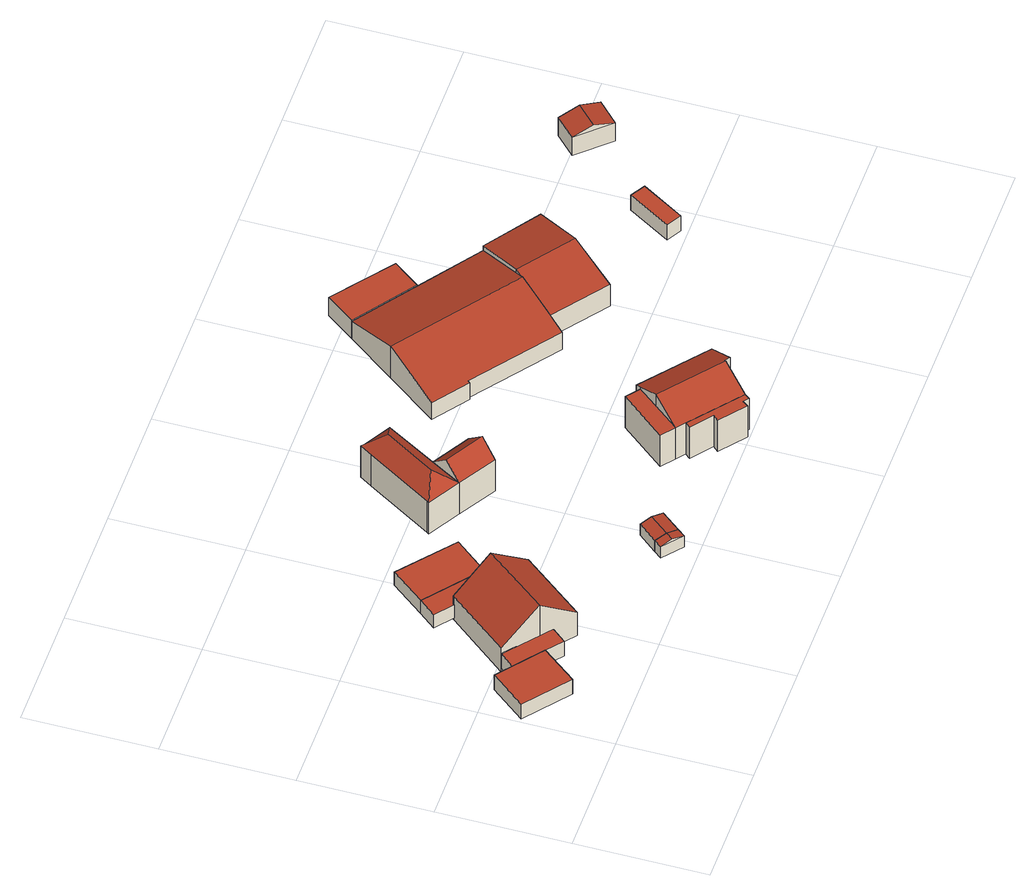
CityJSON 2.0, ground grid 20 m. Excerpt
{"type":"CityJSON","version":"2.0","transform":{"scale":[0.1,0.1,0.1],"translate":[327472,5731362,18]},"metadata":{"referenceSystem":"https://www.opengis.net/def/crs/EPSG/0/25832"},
"CityObjects":{
"building1":{"type":"Building","attributes":{"Geometrietyp2DReferenz":"3000","Gemeindeschluessel":"05170048","function":"31001_2463","roofType":"1000","measuredHeight":2.93},"address":[{"country":"Germany","locality":"Wesel","thoroughfareNumber":"11a","thoroughfareName":"Jöckern"}],"geometry":[{"type":"Solid","lod":"2","boundaries":[[[[0,1,2,3]],[[4,5,1,0]],[[6,7,5,4]],[[3,2,7,6]],[[4,0,3,6]],[[1,5,7,2]]]],"semantics":{"surfaces":[{"type":"WallSurface"},{"type":"RoofSurface"},{"type":"GroundSurface"}],"values":[[0,0,0,0,1,2]]}}]},
"building2":{"type":"Building","attributes":{"Geometrietyp2DReferenz":"3000","Gemeindeschluessel":"05170048","function":"51009_1610","roofType":"1000","measuredHeight":2.96},"geometry":[{"type":"Solid","lod":"2","boundaries":[[[[8,9,10,11]],[[12,13,9,8]],[[14,15,13,12]],[[16,17,15,14]],[[11,10,17,16]],[[14,12,8,11,16]],[[9,13,15,17,10]]]],"semantics":{"surfaces":[{"type":"WallSurface"},{"type":"RoofSurface"},{"type":"GroundSurface"}],"values":[[0,0,0,0,0,1,2]]}}]},
"building3":{"type":"Building","attributes":{"Geometrietyp2DReferenz":"3000","Gemeindeschluessel":"05170048","function":"31001_1010","roofType":"3100","measuredHeight":9.6},"address":[{"country":"Germany","locality":"Wesel","thoroughfareNumber":"11a","thoroughfareName":"Jöckern"}],"geometry":[{"type":"Solid","lod":"2","boundaries":[[[[18,19,20,21]],[[22,23,19,18]],[[24,25,23,22]],[[26,27,25,24]],[[28,29,27,26]],[[30,31,29,28]],[[32,33,31,30]],[[21,20,33,32]],[[24,22,18,21,26]],[[32,30,28,26,21]],[[19,23,25,27,29,31,33,20]]]],"semantics":{"surfaces":[{"type":"WallSurface"},{"type":"RoofSurface"},{"type":"GroundSurface"}],"values":[[0,0,0,0,0,0,0,0,1,1,2]]}}]},
"building4":{"type":"Building","attributes":{"Geometrietyp2DReferenz":"3000","Gemeindeschluessel":"05170048","function":"31001_2463","roofType":"1000","measuredHeight":2.54},"address":[{"country":"Germany","locality":"Wesel","thoroughfareNumber":"11a","thoroughfareName":"Jöckern"}],"geometry":[{"type":"Solid","lod":"2","boundaries":[[[[34,35,36,37]],[[38,39,35,34]],[[40,41,39,38]],[[42,43,41,40]],[[44,45,43,42]],[[37,36,45,44]],[[42,40,38,34,37,44]],[[35,39,41,43,45,36]]]],"semantics":{"surfaces":[{"type":"WallSurface"},{"type":"RoofSurface"},{"type":"GroundSurface"}],"values":[[0,0,0,0,0,0,1,2]]}}]},
"building5":{"type":"Building","attributes":{"Geometrietyp2DReferenz":"3000","Gemeindeschluessel":"05170048","function":"31001_2463","roofType":"1000","measuredHeight":2.54},"address":[{"country":"Germany","locality":"Wesel","thoroughfareNumber":"11","thoroughfareName":"Jöckern"}],"geometry":[{"type":"Solid","lod":"2","boundaries":[[[[46,47,48,49]],[[37,36,47,46]],[[44,45,36,37]],[[49,48,45,44]],[[37,46,49,44]],[[47,36,45,48]]]],"semantics":{"surfaces":[{"type":"WallSurface"},{"type":"RoofSurface"},{"type":"GroundSurface"}],"values":[[0,0,0,0,1,2]]}}]},
"building6":{"type":"Building","attributes":{"Geometrietyp2DReferenz":"3000","Gemeindeschluessel":"05170048","function":"51009_1610","roofType":"3100","measuredHeight":2.65},"geometry":[{"type":"Solid","lod":"2","boundaries":[[[[50,51,52,53]],[[54,55,51,50]],[[56,57,55,54]],[[53,52,57,56]],[[50,58,54]],[[56,59,53]],[[53,59,58,50]],[[54,58,59,56]],[[51,55,57,52]]]],"semantics":{"surfaces":[{"type":"WallSurface"},{"type":"RoofSurface"},{"type":"GroundSurface"}],"values":[[0,0,0,0,0,0,1,1,2]]}}]},
"building7":{"type":"Building","attributes":{"Geometrietyp2DReferenz":"3000","Gemeindeschluessel":"05170048","function":"31001_2723","roofType":"3100","measuredHeight":2.68},"address":[{"country":"Germany","locality":"Wesel","thoroughfareNumber":"11a","thoroughfareName":"Jöckern"}],"geometry":[{"type":"Solid","lod":"2","boundaries":[[[[53,52,60,61]],[[56,57,52,53]],[[62,63,57,56]],[[61,60,63,62]],[[53,59,56]],[[62,64,61]],[[61,64,59,53]],[[56,59,64,62]],[[52,57,63,60]]]],"semantics":{"surfaces":[{"type":"WallSurface"},{"type":"RoofSurface"},{"type":"GroundSurface"}],"values":[[0,0,0,0,0,0,1,1,2]]}}]},
"building8":{"type":"Building","attributes":{"Geometrietyp2DReferenz":"3000","Gemeindeschluessel":"05170048","function":"31001_1210","roofType":"3200","measuredHeight":8.8},"address":[{"country":"Germany","locality":"Wesel","thoroughfareNumber":"11","thoroughfareName":"Jöckern"}],"geometry":[{"type":"Solid","lod":"2","boundaries":[[[[65,66,67,68]],[[69,70,66,65]],[[71,72,70,69]],[[73,74,72,71]],[[75,76,74,73]],[[77,78,76,75]],[[79,80,78,77]],[[68,67,80,79]],[[81,68,79,77,82]],[[77,75,73,82]],[[82,73,71,69,65,81]],[[65,68,81]],[[66,70,72,74,76,78,80,67]]]],"semantics":{"surfaces":[{"type":"WallSurface"},{"type":"RoofSurface"},{"type":"GroundSurface"}],"values":[[0,0,0,0,0,0,0,0,1,1,1,1,2]]}}]},
"building9":{"type":"Building","attributes":{"Geometrietyp2DReferenz":"3000","Gemeindeschluessel":"05170048","function":"31001_1210","roofType":"3100","measuredHeight":8.8},"address":[{"country":"Germany","locality":"Wesel","thoroughfareNumber":"11","thoroughfareName":"Jöckern"}],"geometry":[{"type":"Solid","lod":"2","boundaries":[[[[83,84,80,79]],[[85,86,84,83]],[[68,67,86,85]],[[79,80,67,68]],[[83,87,85]],[[68,88,79]],[[79,88,87,83]],[[85,87,88,68]],[[84,86,67,80]]]],"semantics":{"surfaces":[{"type":"WallSurface"},{"type":"RoofSurface"},{"type":"GroundSurface"}],"values":[[0,0,0,0,0,0,1,1,2]]}}]},
"building10":{"type":"Building","attributes":{"Gemeindeschluessel":"05170048","Geometrietyp2DReferenz":"3000","function":"31001_1210"},"address":[{"country":"Germany","locality":"Wesel","thoroughfareNumber":"11b","thoroughfareName":"Jöckern"}],"children":["building10-1","building10-2","building10-3"]},
"building10-1":{"type":"BuildingPart","attributes":{"roofType":"3100","measuredHeight":8.51},"parents":["building10"],"geometry":[{"type":"MultiSurface","lod":"2","boundaries":[[[89,90,91,92]],[[93,94,95,96]],[[97,98,99,100]],[[101,102,98,97]],[[103,104,102,101]],[[105,106,104,103]],[[92,91,106,105]],[[93,96,89,92,107]],[[105,103,101,97,100,107,92]],[[90,95,94,108,99,98,102,104,106,91]],[[96,95,90,89]],[[107,109,93]],[[93,109,108,94]],[[107,100,110,109]],[[108,109,110,99]]],"semantics":{"surfaces":[{"type":"WallSurface"},{"type":"RoofSurface"},{"type":"GroundSurface"},{"type":"ClosureSurface"}],"values":[0,0,0,0,0,0,0,1,1,2,3,0,3,0,3]}}]},
"building10-2":{"type":"BuildingPart","attributes":{"roofType":"1000","measuredHeight":6.12},"parents":["building10"],"geometry":[{"type":"MultiSurface","lod":"2","boundaries":[[[111,112,113,114]],[[110,99,112,111]],[[114,113,94,93]],[[110,111,114,93]],[[112,99,94,113]],[[94,108,109,93]],[[110,109,108,99]]],"semantics":{"surfaces":[{"type":"WallSurface"},{"type":"RoofSurface"},{"type":"GroundSurface"},{"type":"ClosureSurface"}],"values":[0,0,0,1,2,3,3]}}]},
"building10-3":{"type":"BuildingPart","attributes":{"roofType":"1000","measuredHeight":6.12},"parents":["building10"],"geometry":[{"type":"Solid","lod":"2","boundaries":[[[[115,116,117,118]],[[119,120,116,115]],[[121,122,120,119]],[[96,95,122,121]],[[123,124,90,89]],[[125,126,124,123]],[[118,117,126,125]],[[123,89,96,121,119,115,118,125]],[[116,120,122,95,90,124,126,117]],[[89,90,95,96]]]],"semantics":{"surfaces":[{"type":"WallSurface"},{"type":"RoofSurface"},{"type":"GroundSurface"},{"type":"ClosureSurface"}],"values":[[0,0,0,0,0,0,0,1,2,3]]}}]},
"building11":{"type":"Building","attributes":{"Gemeindeschluessel":"05170048","Geometrietyp2DReferenz":"3000","function":"31001_2720"},"address":[{"country":"Germany","locality":"Wesel","thoroughfareNumber":"11","thoroughfareName":"Jöckern"}],"children":["building11-1","building11-2","building11-3"]},
"building11-1":{"type":"BuildingPart","attributes":{"roofType":"3100","measuredHeight":6.3},"parents":["building11"],"geometry":[{"type":"MultiSurface","lod":"2","boundaries":[[[127,128,129,130]],[[131,132,128,127]],[[133,134,132,131]],[[135,136,134,133]],[[137,138,139,140]],[[141,142,143,144]],[[130,129,142,141]],[[137,140,135,133,145]],[[131,127,130,141,144,145,133]],[[128,132,134,136,139,138,146,143,142,129]],[[135,140,139,136]],[[145,147,148]],[[149,148,147,146,150]],[[137,149,150,138]],[[145,151,147]],[[143,146,147,151,144]]],"semantics":{"surfaces":[{"type":"WallSurface"},{"type":"RoofSurface"},{"type":"GroundSurface"},{"type":"ClosureSurface"}],"values":[0,0,0,0,0,0,0,1,1,2,3,0,3,3,0,3]}}]},
"building11-2":{"type":"BuildingPart","attributes":{"roofType":"1000","measuredHeight":3.68},"parents":["building11"],"geometry":[{"type":"MultiSurface","lod":"2","boundaries":[[[152,153,136,154]],[[155,156,153,152]],[[157,139,156,155]],[[155,152,154,157]],[[153,156,139,136]],[[157,154,135,140]],[[136,139,140,135]]],"semantics":{"surfaces":[{"type":"WallSurface"},{"type":"RoofSurface"},{"type":"GroundSurface"},{"type":"ClosureSurface"}],"values":[0,0,0,1,2,0,3]}}]},
"building11-3":{"type":"BuildingPart","attributes":{"roofType":"3100","measuredHeight":6.51},"parents":["building11"],"geometry":[{"type":"MultiSurface","lod":"2","boundaries":[[[158,159,160,161]],[[144,143,159,158]],[[162,163,138,164]],[[161,160,163,162]],[[162,164,165,161]],[[144,158,161,165]],[[159,143,150,138,163,160]],[[165,149,148]],[[147,148,149,150,146]],[[144,151,147,146,143]],[[165,164,137,149]],[[150,149,137,138]]],"semantics":{"surfaces":[{"type":"WallSurface"},{"type":"RoofSurface"},{"type":"GroundSurface"},{"type":"ClosureSurface"}],"values":[0,0,0,0,1,1,2,0,3,3,0,3]}}]},
"building12":{"type":"Building","attributes":{"Geometrietyp2DReferenz":"3000","Gemeindeschluessel":"05170048","function":"31001_2723","roofType":"1000","measuredHeight":3.01},"address":[{"country":"Germany","locality":"Wesel","thoroughfareNumber":"11","thoroughfareName":"Jöckern"}],"geometry":[{"type":"Solid","lod":"2","boundaries":[[[[166,167,168,169]],[[170,171,167,166]],[[172,173,171,170]],[[169,168,173,172]],[[170,166,169,172]],[[167,171,173,168]]]],"semantics":{"surfaces":[{"type":"WallSurface"},{"type":"RoofSurface"},{"type":"GroundSurface"}],"values":[[0,0,0,0,1,2]]}}]},
"building13":{"type":"Building","attributes":{"Geometrietyp2DReferenz":"3000","Gemeindeschluessel":"05170048","function":"31001_2723","roofType":"3100","measuredHeight":4.64},"address":[{"country":"Germany","locality":"Wesel","thoroughfareNumber":"11","thoroughfareName":"Jöckern"}],"geometry":[{"type":"Solid","lod":"2","boundaries":[[[[174,175,176,177]],[[178,179,175,174]],[[180,181,179,178]],[[177,176,181,180]],[[174,182,178]],[[180,183,177]],[[177,183,182,174]],[[178,182,183,180]],[[175,179,181,176]]]],"semantics":{"surfaces":[{"type":"WallSurface"},{"type":"RoofSurface"},{"type":"GroundSurface"}],"values":[[0,0,0,0,0,0,1,1,2]]}}]}
},
"vertices":[
[109,137,39],[109,137,10],[42,190,10],[42,190,39],[67,84,39],[67,84,10],[0,137,39],[0,137,10],
[134,117,38],[134,117,9],[152,139,9],[152,139,38],[109,137,38],[109,137,9],[66,171,38],[66,171,9],[85,193,38],[85,193,9],
[85,193,48],[85,193,2],[134,153,2],[134,153,98],[160,285,48],[160,285,2],[161,287,48],[161,287,2],[210,248,98],[210,248,2],[217,242,91],[217,242,2],[259,209,48],[259,209,2],[183,114,48],[183,114,2],
[217,242,32],[217,242,6],[236,266,6],[236,266,32],[161,287,32],[161,287,6],[160,285,32],[160,285,6],[133,306,32],[133,306,6],[154,332,32],[154,332,6],
[277,316,32],[277,316,6],[195,383,6],[195,383,32],
[384,22,30],[384,22,8],[393,34,8],[393,34,30],[354,47,30],[354,47,8],[363,58,30],[363,58,8],[369,35,34],[378,46,34],
[417,63,8],[417,63,30],[387,87,30],[387,87,8],[402,75,34],
[302,367,69],[302,367,7],[351,338,7],[351,338,69],[304,370,69],[304,370,7],[365,470,69],[365,470,7],[377,489,69],[377,489,7],[379,487,69],[379,487,7],[423,462,69],[423,462,7],[378,385,69],[378,385,7],[340,376,95],[386,452,95],
[436,351,69],[436,351,7],[408,304,69],[408,304,7],[422,327,95],[364,361,95],
[631,12,70],[631,12,8],[662,50,8],[662,50,94],[541,84,70],[541,84,8],[554,74,8],[554,74,70],[603,161,70],[603,161,8],[597,153,8],[597,153,74],[700,82,70],[700,82,8],[671,46,93],[671,46,8],[663,52,93],[663,52,8],[572,122,94],[572,122,8],[572,122,70],[597,153,70],
[577,169,70],[577,169,8],[521,100,8],[521,100,70],
[572,33,70],[572,33,8],[611,2,8],[611,2,70],[579,41,70],[579,41,8],[547,66,70],[547,66,8],[625,4,70],[625,4,8],[617,10,70],[617,10,8],
[567,391,37],[567,391,4],[569,394,4],[569,394,38],[515,430,37],[515,430,4],[573,508,67],[573,508,4],[629,582,38],[629,582,4],[814,450,38],[814,450,4],[721,516,4],[721,516,38],[697,298,38],[697,298,4],[715,321,4],[715,321,47],[755,374,67],[755,374,4],[755,374,65],[757,377,66],[764,386,62],[764,386,4],[720,327,49],
[662,626,40],[662,626,4],[629,582,40],[752,557,40],[752,557,4],[721,516,40],
[796,260,47],[796,260,4],[846,326,4],[846,326,69],[896,392,47],[896,392,4],[814,450,47],[764,386,69],
[1002,275,34],[1002,275,4],[980,288,4],[980,288,34],[963,210,34],[963,210,4],[941,223,34],[941,223,4],
[1101,349,39],[1101,349,3],[1133,380,3],[1133,380,39],[1056,397,39],[1056,397,3],[1087,427,39],[1087,427,3],[1079,373,49],[1110,403,49]
]}
